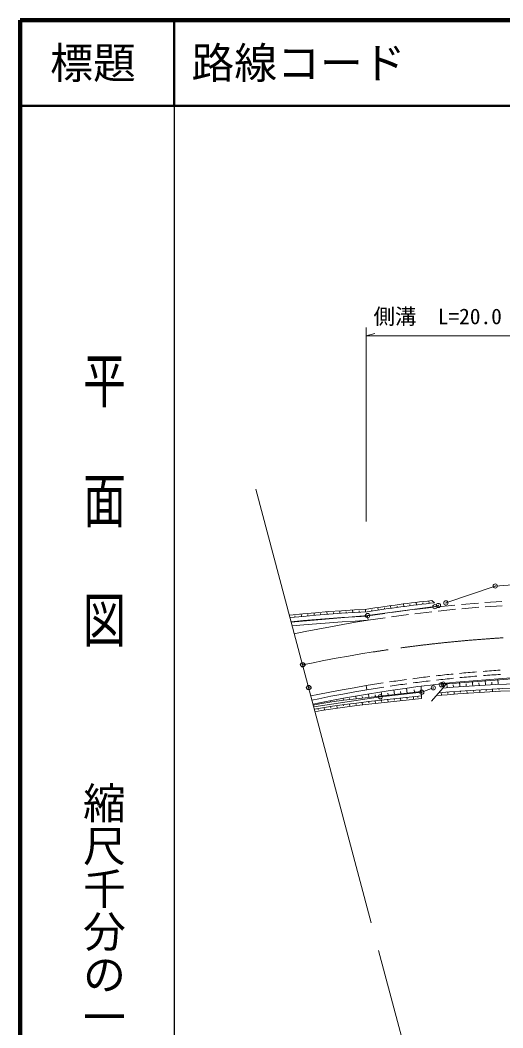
# Model space of a CAD drawing. Units: millimetres, scale not verified. Extents: x 40000 to 680000, y 20000 to 380000.
# Drawn here: x 40000 to 96366, y 262223 to 380000 of the extents above; entities that cross this region are included whole.
import ezdxf
from ezdxf.enums import TextEntityAlignment as Align

# ---------------------------------------------------------------- set-up
doc = ezdxf.new("R2010")
doc.units = ezdxf.units.MM
doc.header["$LTSCALE"] = 1000
doc.header["$PDMODE"] = 32
doc.header["$PDSIZE"] = 500
doc.linetypes.add('CHAIN', pattern=[18.5, 12, -1.5, 3.5, -1.5])
for name, color, linetype, lineweight in [('M-BGD', 7, 'Continuous', 13), ('M-BMK', 2, 'CHAIN', 13), ('M-BMK-ROW', 30, 'Continuous', 13), ('M-BMK-SRVR', 3, 'Continuous', 13), ('M-STR-HTXT', 7, 'Continuous', 13), ('M-TTL', 2, 'Continuous', 140), ('M-TTL-BAND', 7, 'Continuous', 25), ('M-TTL-LINE', 7, 'Continuous', 50)]:
    doc.layers.add(name, color=color, linetype=linetype, lineweight=lineweight)
doc.layers.add('M-OTRS', color=6, linetype='Continuous')
doc.layers.add('M-TTL-TXT', color=7, linetype='Continuous')
doc.styles.add('@ＭＳ ゴシック', font='')
doc.styles.add('ＭＳ ゴシック', font='')
doc.styles.get('@ＭＳ ゴシック').set_extended_font_data('@MS Gothic')
doc.styles.get('ＭＳ ゴシック').set_extended_font_data('MS Gothic')

msp = doc.modelspace()

# ---------------------------------------------------------------- linework, layer by layer
at = {"layer": 'M-BGD'}
for p, q in [((87767, 311829), (87734, 312128)), ((88391, 311898), (88060, 312164)), ((77339, 310662), (77318, 310962)), ((78836, 310759), (78817, 311058)), ((79585, 310801), (79577, 310951)), ((80334, 310842), (80318, 311141)), ((81077, 310940), (81054, 311088)), ((81818, 311052), (81774, 311349)), ((82560, 311161), (82539, 311309)), ((83303, 311267), (83261, 311564)), ((83330, 310766), (85312, 311032)), ((84046, 311369), (84026, 311518)), ((84789, 311468), (84750, 311765)), ((85533, 311563), (85514, 311712)), ((86056, 311126), (88043, 311358)), ((86277, 311655), (86241, 311953)), ((87022, 311744), (87005, 311893)), ((88788, 311439), (90778, 311638)), ((88831, 310940), (90821, 311139)), ((91525, 311707), (93518, 311873)), ((91568, 311207), (93561, 311373)), ((94266, 311929), (96262, 312061)), ((94309, 311429), (96305, 311561)), ((72107, 310231), (72093, 310380)), ((72854, 310301), (72826, 310600)), ((73601, 310368), (73588, 310517)), ((74348, 310433), (74322, 310732)), ((75096, 310494), (75084, 310644)), ((75843, 310554), (75819, 310853)), ((76591, 310609), (76580, 310758)), ((78088, 310711), (78078, 310861)), ((80575, 310355), (80653, 309861)), ((80610, 310361), (82587, 310660)), ((80653, 309861), (82631, 310161)), ((83373, 310267), (85355, 310533)), ((86099, 310626), (88086, 310859)), ((92796, 302783), (92847, 302187)), ((94291, 302904), (94339, 302276)), ((95787, 303011), (95831, 302351)), ((80407, 302224), (80490, 301730)), ((83631, 301717), (83709, 301185)), ((84452, 301265), (84413, 301544)), ((85116, 301927), (85196, 301346)), ((86035, 301438), (85996, 301737)), ((86814, 302150), (86845, 301526)), ((86845, 301526), (86870, 301026)), ((89344, 301922), (88048, 300391)), ((89810, 302496), (89344, 301922)), ((89810, 302496), (89866, 301966)), ((90611, 302027), (90583, 302300)), ((90673, 301530), (90696, 301231)), ((91302, 302646), (91356, 302084)), ((91421, 301588), (91432, 301438)), ((92102, 302138), (92075, 302427)), ((92169, 301641), (92189, 301342)), ((92917, 301691), (92927, 301541)), ((93593, 302234), (93568, 302539)), ((93666, 301737), (93683, 301438)), ((94414, 301780), (94423, 301630)), ((95085, 302315), (95062, 302638)), ((95163, 301819), (95178, 301519)), ((95913, 301854), (95919, 301704)), ((76238, 300456), (76271, 300292)), ((77013, 300396), (76994, 300497)), ((77712, 300735), (77757, 300498)), ((78500, 300592), (78475, 300730)), ((79189, 301000), (79242, 300686)), ((79988, 300774), (79958, 300950)), ((80667, 301253), (80731, 300860)), ((80700, 300354), (80716, 300205)), ((81478, 300942), (81443, 301157)), ((81446, 300435), (81478, 300137)), ((82148, 301492), (82221, 301023)), ((82191, 300516), (82208, 300367)), ((82965, 301104), (82928, 301354)), ((82937, 300597), (82969, 300299)), ((83682, 300679), (83699, 300530)), ((84428, 300760), (84461, 300462)), ((85174, 300841), (85190, 300692)), ((85919, 300922), (85952, 300624)), ((86432, 300978), (86448, 300829)), ((86870, 301026), (86867, 300724)), ((89178, 301405), (89203, 301106)), ((89925, 301469), (89938, 301320)), ((74757, 299538), (74784, 299390)), ((74767, 300166), (74790, 300052)), ((75496, 299663), (75543, 299367)), ((75529, 300174), (75516, 300244)), ((76237, 299780), (76261, 299632)), ((76979, 299887), (77020, 299590)), ((77722, 299989), (77743, 299840)), ((78466, 300084), (78504, 299787)), ((79210, 300178), (79229, 300029)), ((79955, 300266), (79990, 299968))]:
    msp.add_line(p, q, dxfattribs=at)
for points in [[(71434, 310468), (71509, 310475), (73006, 310617), (74506, 310748), (76010, 310868), (77516, 310976), (79026, 311071), (80480, 311150)], [(71512, 310174), (71538, 310177), (73033, 310318), (74531, 310449), (76032, 310569), (77536, 310677), (79043, 310772), (80512, 310852)], [(71642, 309684), (73078, 309820), (74573, 309951), (76070, 310070), (77570, 310178), (79073, 310273), (80565, 310354)], [(71772, 309195), (73124, 309322), (74615, 309453), (76108, 309572), (77604, 309679), (79102, 309773), (80618, 309856)], [(72015, 308281), (73293, 308541), (74758, 308828), (76227, 309104), (77699, 309369), (79174, 309622), (80645, 309860)], [(73946, 301020), (74763, 301186), (76173, 301463), (77584, 301728), (78995, 301982), (80407, 302224)], [(74075, 300536), (74861, 300696), (76267, 300972), (77674, 301236), (79082, 301489), (80490, 301730)], [(74231, 299951), (75000, 300090), (76392, 300311), (77806, 300505), (79220, 300683), (80634, 300850), (86845, 301526)], [(74204, 300052), (74959, 300206), (76362, 300481), (77765, 300745), (79168, 300997), (80572, 301237), (81988, 301467)], [(74360, 299466), (75084, 299597), (76465, 299817), (77871, 300009), (79281, 300187), (80691, 300353), (86870, 301026)], [(74437, 299175), (75134, 299302), (76509, 299520), (77910, 299712), (79317, 299889), (80725, 300055), (86867, 300724)]]:
    msp.add_lwpolyline(points, dxfattribs=at)
for centre, radius, start, end in [((106139, 148107), 165050, 96.28841, 98.94345), ((106139, 148107), 164750, 96.18427, 98.94876), ((106139, 148107), 156250, 93.70332, 94.43671), ((106139, 148107), 155250, 81.29968, 98.95036), ((106139, 148107), 156250, 97.73697, 98.47036), ((106139, 148107), 156250, 96.72856, 97.46195), ((106139, 148107), 155750, 96.72856, 97.46195), ((106139, 148107), 156250, 95.72014, 96.45354), ((106139, 148107), 155750, 95.72014, 96.45354), ((106139, 148107), 156250, 94.71173, 95.44512), ((106139, 148107), 155750, 94.71173, 95.44512), ((106139, 148107), 155750, 93.70332, 94.43671), ((106139, 148107), 156250, 98.74538, 99.47878), ((106139, 148107), 155750, 98.74538, 99.47882), ((106139, 148107), 155750, 97.73697, 98.47036), ((102774, 148201), 153506, 80.39129, 95.29492), ((102774, 148201), 153806, 80.39129, 95.18115), ((102774, 148201), 154306, 80.2363, 94.99303)]:
    msp.add_arc(centre, radius, start, end, dxfattribs=at)
at = {"layer": 'M-BMK'}
msp.add_lwpolyline([(72981, 304650), (74028, 304864), (75466, 305145), (76905, 305416), (78347, 305675), (79791, 305923), (81237, 306157)], dxfattribs=at)
msp.add_arc((106139, 148107), 160000, 80.2451, 98.95387, dxfattribs=at)
at = {"layer": 'M-BMK-ROW'}
for p, q in [((108982, 314783), (95484, 313865)), ((95484, 313865), (89711, 311888)), ((88439, 311452), (80568, 310405)), ((88839, 311589), (88439, 311452)), ((80568, 310405), (71657, 309627)), ((89420, 302404), (99670, 303172)), ((86899, 301455), (88248, 301963)), ((89193, 302318), (89420, 302404)), ((74282, 299759), (82061, 300922)), ((82061, 300922), (86899, 301455))]:
    msp.add_line(p, q, dxfattribs=at)
for centre in [(95484, 313865), (89711, 311888), (88439, 311452), (88839, 311589), (80568, 310405), (86899, 301455), (88248, 301963), (89193, 302318), (89420, 302404), (82061, 300922)]:
    msp.add_circle(centre, 250, dxfattribs=at)
for p in [(95484, 313865), (89711, 311888), (88439, 311452), (88839, 311589), (80568, 310405), (86899, 301455), (88248, 301963), (89193, 302318), (89420, 302404), (82061, 300922)]:
    msp.add_point(p, dxfattribs=at)
at = {"layer": 'M-BMK-SRVR'}
for p, q in [((67520, 325181), (72981, 304650)), ((72981, 304650), (80998, 274506))]:
    msp.add_line(p, q, dxfattribs=at)
at = {"layer": 'M-OTRS'}
for p in [(72994, 304653), (73696, 301999), (73696, 301999)]:
    msp.add_point(p, dxfattribs=at)
at = {"layer": 'M-STR-HTXT'}
for p, q in [((80419, 321402), (80419, 344073)), ((80419, 343109), (81419, 343359)), ((80419, 343109), (97426, 343109)), ((81857, 271276), (86950, 252128))]:
    msp.add_line(p, q, dxfattribs=at)
at = {"layer": 'M-TTL'}
for p, q in [((40000, 380000), (40000, 20000)), ((680000, 380000), (40000, 380000))]:
    msp.add_line(p, q, dxfattribs=at)
at = {"layer": 'M-TTL-BAND'}
msp.add_line((58000, 370000), (58000, 20000), dxfattribs=at)
at = {"layer": 'M-TTL-LINE'}
for p, q in [((58000, 380000), (58000, 370000)), ((40000, 370000), (680000, 370000))]:
    msp.add_line(p, q, dxfattribs=at)

# ---------------------------------------------------------------- texts
at = {"layer": 'M-STR-HTXT', "style": 'ＭＳ ゴシック'}
msp.add_text('側溝\u3000L=20.0', height=1833, dxfattribs=at).set_placement((81269, 343909), align=Align.BOTTOM_LEFT)
at = {"layer": 'M-TTL-BAND', "style": '@ＭＳ ゴシック', "width": 1.4}
msp.add_text('平  面  図', height=3666, rotation=270, dxfattribs=at).set_placement((49777, 306475), align=Align.MIDDLE_RIGHT)
at = {"layer": 'M-TTL-BAND', "style": '@ＭＳ ゴシック'}
msp.add_text('縮尺千分の一', height=3666, rotation=270, dxfattribs=at).set_placement((49777, 261030), align=Align.MIDDLE_RIGHT)
at = {"layer": 'M-TTL-TXT', "style": 'ＭＳ ゴシック'}
msp.add_text('標題', height=3666, dxfattribs=at).set_placement((48500, 375000), align=Align.MIDDLE_CENTER)
msp.add_text('路線コード', height=3666, dxfattribs=at).set_placement((60000, 375000), align=Align.MIDDLE_LEFT)

doc.saveas('drawing.dxf')
